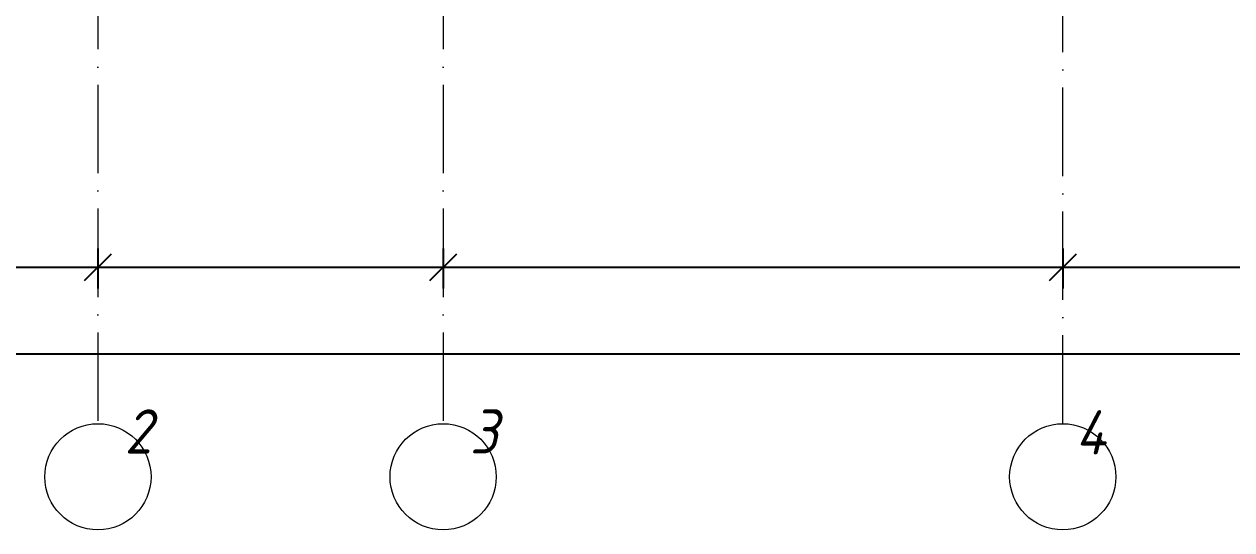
# Model space of a CAD drawing. Header units: millimetres. Extents: x -401725 to 250493, y 305116 to 802890.
# Drawn here: x -16076 to -9254, y 305460 to 308319 of the extents above; entities that cross this region are included whole.
import ezdxf

# ---------------------------------------------------------------- set-up
doc = ezdxf.new("R2010")
doc.units = ezdxf.units.MM
doc.linetypes.add('50_200_ШТРИХ_1Т_ш5_п1_п1_', pattern=[700, 500, -100, 0, -100])
for name, color, linetype, lineweight in [('A-____-____-DIMS', 7, 'Continuous', 9), ('S-GRID-____-IDEN', 7, 'Continuous', 9), ('S-GRID-____-OTLN-1', 7, '50_200_ШТРИХ_1Т_ш5_п1_п1_', 9)]:
    doc.layers.add(name, color=color, linetype=linetype, lineweight=lineweight)
doc.styles.add('ISOCPEUR_I', font='isocpeui.ttf', dxfattribs={"width": 0.9, "height": 2.5})
doc.dimstyles.new('ISO-2_5_0_9К_БОЛЬШОЙ_ОСИ', dxfattribs={"dimscale": 304.8, "dimtxt": 248.995294, "dimasz": 0.492126, "dimexe": 0.393701, "dimexo": 0, "dimgap": 0, "dimtad": 1, "dimdec": 0, "dimzin": 0, "dimdsep": 46, "dimtxsty": 'ISOCPEUR_I', "dimblk1": 'OBLIQUE', "dimblk2": 'OBLIQUE', "dimsah": 1, "dimcen": 0.09, "dimdle": 0.393701, "dimazin": 0, "dimtfac": 1, "dimtdec": 4, "dimtix": 1, "dimtmove": 0, "dimatfit": 3, "dimfxl": 1, "dimtvp": 1, "dimtolj": 1, "dimtzin": 0, "dimarcsym": 2})

# ---------------------------------------------------------------- blocks, each defined once
blk = doc.blocks.new('Ось сетки - Круг_Ø6_00__ISO-2_5_0_9K_-25732049-АР1_План отверстий 2 этажа в осях 1-64_А-ГГ')
at = {"layer": 'S-GRID-____-IDEN'}
blk.add_circle((0, 0), 3, dxfattribs=at)
blk = doc.blocks.new('_Oblique')
at = {"color": 0, "linetype": 'ByBlock', "lineweight": -2}
blk.add_line((-0.5, -0.5), (0.5, 0.5), dxfattribs=at)
blk = doc.blocks.new('*D9314')
at = {"layer": 'A-____-____-DIMS', "color": 0, "lineweight": -2, "transparency": 16777216}
for p, q in [((-18009.1, 307050.4), (-18009.1, 306824.4)), ((-15659.1, 307050.4), (-15659.1, 306824.4)), ((-18129.1, 306944.4), (-15539.1, 306944.4))]:
    blk.add_line(p, q, dxfattribs=at)
at = {"layer": 'Defpoints', "color": 0, "transparency": 16777216}
for p in [(-18009.1, 307050.4), (-15659.1, 307050.4), (-15659.1, 306944.4)]:
    blk.add_point(p, dxfattribs=at)
at = {"layer": 'A-____-____-DIMS', "color": 0, "lineweight": -2, "transparency": 16777216, "xscale": 150, "yscale": 150, "zscale": 150, "rotation": 180}
blk.add_blockref('_Oblique', (-18009.1, 306944.4), dxfattribs=at)
at = {"layer": 'A-____-____-DIMS', "color": 0, "lineweight": -2, "transparency": 16777216, "xscale": 150, "yscale": 150, "zscale": 150}
blk.add_blockref('_Oblique', (-15659.1, 306944.4), dxfattribs=at)
at = {"layer": 'A-____-____-DIMS', "color": 0, "transparency": 16777216, "insert": (-16834.1, 306945.6), "char_height": 2.5, "width": 758.478, "attachment_point": 5, "style": 'ISOCPEUR_I'}
blk.add_mtext('\\A1;2350', dxfattribs=at)
blk = doc.blocks.new('*D9315')
at = {"layer": 'A-____-____-DIMS', "color": 0, "lineweight": -2, "transparency": 16777216}
for p, q in [((-15659.1, 307050.4), (-15659.1, 306824.4)), ((-13709.1, 307050.4), (-13709.1, 306824.4)), ((-15779.1, 306944.4), (-13589.1, 306944.4))]:
    blk.add_line(p, q, dxfattribs=at)
at = {"layer": 'Defpoints', "color": 0, "transparency": 16777216}
for p in [(-15659.1, 307050.4), (-13709.1, 307050.4), (-13709.1, 306944.4)]:
    blk.add_point(p, dxfattribs=at)
at = {"layer": 'A-____-____-DIMS', "color": 0, "lineweight": -2, "transparency": 16777216, "xscale": 150, "yscale": 150, "zscale": 150, "rotation": 180}
blk.add_blockref('_Oblique', (-15659.1, 306944.4), dxfattribs=at)
at = {"layer": 'A-____-____-DIMS', "color": 0, "lineweight": -2, "transparency": 16777216, "xscale": 150, "yscale": 150, "zscale": 150}
blk.add_blockref('_Oblique', (-13709.1, 306944.4), dxfattribs=at)
at = {"layer": 'A-____-____-DIMS', "color": 0, "transparency": 16777216, "insert": (-14684.1, 306945.6), "char_height": 2.5, "width": 701.018, "attachment_point": 5, "style": 'ISOCPEUR_I'}
blk.add_mtext('\\A1;1950', dxfattribs=at)
blk = doc.blocks.new('*D9316')
at = {"layer": 'A-____-____-DIMS', "color": 0, "lineweight": -2, "transparency": 16777216}
for p, q in [((-13709.1, 307050.4), (-13709.1, 306824.4)), ((-10209.1, 307050.4), (-10209.1, 306824.4)), ((-13829.1, 306944.4), (-10089.1, 306944.4))]:
    blk.add_line(p, q, dxfattribs=at)
at = {"layer": 'Defpoints', "color": 0, "transparency": 16777216}
for p in [(-13709.1, 307050.4), (-10209.1, 307050.4), (-10209.1, 306944.4)]:
    blk.add_point(p, dxfattribs=at)
at = {"layer": 'A-____-____-DIMS', "color": 0, "lineweight": -2, "transparency": 16777216, "xscale": 150, "yscale": 150, "zscale": 150, "rotation": 180}
blk.add_blockref('_Oblique', (-13709.1, 306944.4), dxfattribs=at)
at = {"layer": 'A-____-____-DIMS', "color": 0, "lineweight": -2, "transparency": 16777216, "xscale": 150, "yscale": 150, "zscale": 150}
blk.add_blockref('_Oblique', (-10209.1, 306944.4), dxfattribs=at)
at = {"layer": 'A-____-____-DIMS', "color": 0, "transparency": 16777216, "insert": (-11959.1, 306945.6), "char_height": 2.5, "width": 758.478, "attachment_point": 5, "style": 'ISOCPEUR_I'}
blk.add_mtext('\\A1;3500', dxfattribs=at)
blk = doc.blocks.new('*D9317')
at = {"layer": 'A-____-____-DIMS', "color": 0, "lineweight": -2, "transparency": 16777216}
for p, q in [((-10209.1, 307050.4), (-10209.1, 306824.4)), ((-5809.1, 307050.4), (-5809.1, 306824.4)), ((-10329.1, 306944.4), (-5689.1, 306944.4))]:
    blk.add_line(p, q, dxfattribs=at)
at = {"layer": 'Defpoints', "color": 0, "transparency": 16777216}
for p in [(-10209.1, 307050.4), (-5809.1, 307050.4), (-5809.1, 306944.4)]:
    blk.add_point(p, dxfattribs=at)
at = {"layer": 'A-____-____-DIMS', "color": 0, "lineweight": -2, "transparency": 16777216, "xscale": 150, "yscale": 150, "zscale": 150, "rotation": 180}
blk.add_blockref('_Oblique', (-10209.1, 306944.4), dxfattribs=at)
at = {"layer": 'A-____-____-DIMS', "color": 0, "lineweight": -2, "transparency": 16777216, "xscale": 150, "yscale": 150, "zscale": 150}
blk.add_blockref('_Oblique', (-5809.1, 306944.4), dxfattribs=at)
at = {"layer": 'A-____-____-DIMS', "color": 0, "transparency": 16777216, "insert": (-8009.1, 306945.6), "char_height": 2.5, "width": 804.446, "attachment_point": 5, "style": 'ISOCPEUR_I'}
blk.add_mtext('\\A1;4400', dxfattribs=at)
blk = doc.blocks.new('*D9380')
at = {"layer": 'A-____-____-DIMS', "color": 0, "lineweight": -2, "transparency": 16777216}
for p, q in [((-18009.1, 306562.2), (-18009.1, 306336.2)), ((85490.9, 306562.2), (85490.9, 306336.2)), ((-18129.1, 306456.2), (85610.9, 306456.2))]:
    blk.add_line(p, q, dxfattribs=at)
at = {"layer": 'Defpoints', "color": 0, "transparency": 16777216}
for p in [(-18009.1, 306562.2), (85490.9, 306562.2), (85490.9, 306456.2)]:
    blk.add_point(p, dxfattribs=at)
at = {"layer": 'A-____-____-DIMS', "color": 0, "lineweight": -2, "transparency": 16777216, "xscale": 150, "yscale": 150, "zscale": 150, "rotation": 180}
blk.add_blockref('_Oblique', (-18009.1, 306456.2), dxfattribs=at)
at = {"layer": 'A-____-____-DIMS', "color": 0, "lineweight": -2, "transparency": 16777216, "xscale": 150, "yscale": 150, "zscale": 150}
blk.add_blockref('_Oblique', (85490.9, 306456.2), dxfattribs=at)
at = {"layer": 'A-____-____-DIMS', "color": 0, "transparency": 16777216, "insert": (33740.9, 306457.4), "char_height": 2.5, "width": 1080.257, "attachment_point": 5, "style": 'ISOCPEUR_I'}
blk.add_mtext('\\A1;103500', dxfattribs=at)

msp = doc.modelspace()

# ---------------------------------------------------------------- linework, layer by layer
at = {"layer": 'S-GRID-____-OTLN-1'}
for p, q in [((-10209.0813, 306060.2949), (-10209.0813, 360423.8609)), ((-15659.0813, 317077.9172), (-15659.0813, 306060.2949)), ((-13709.0813, 317077.9172), (-13709.0813, 306060.2949))]:
    msp.add_line(p, q, dxfattribs=at)

# ---------------------------------------------------------------- block references
at = {"layer": 'S-GRID-____-IDEN', "xscale": 99.99999999999993, "yscale": 99.99999999999993, "zscale": 99.99999999999993, "rotation": 180}
for p in [(-15659.0813, 305760.2949), (-13709.0813, 305760.2949)]:
    msp.add_blockref('Ось сетки - Круг_Ø6_00__ISO-2_5_0_9K_-25732049-АР1_План отверстий 2 этажа в осях 1-64_А-ГГ', p, dxfattribs=at)
at = {"layer": 'S-GRID-____-IDEN', "xscale": 99.99999999999993, "yscale": 99.99999999999993, "zscale": 99.99999999999993}
msp.add_blockref('Ось сетки - Круг_Ø6_00__ISO-2_5_0_9K_-25732049-АР1_План отверстий 2 этажа в осях 1-64_А-ГГ', (-10209.0813, 305760.2949), dxfattribs=at)

# ---------------------------------------------------------------- texts
at = {"layer": 'S-GRID-____-IDEN', "char_height": 250, "attachment_point": 1, "style": 'ISOCPEUR_I'}
for s, insert, width in [('\\fISOCPEUR|b0|i1|c204|p34|;\\W.9;2', (-15508.5378, 306141.4823), 202.02525), ('\\fISOCPEUR|b0|i1|c204|p34|;\\W.9;3', (-13558.5378, 306141.4823), 202.02525), ('\\fISOCPEUR|b0|i1|c204|p34|;\\W.9;4', (-10138.0945, 306136.3233), 223.670812)]:
    msp.add_mtext(s, dxfattribs=dict(at, insert=insert, width=width))

# ---------------------------------------------------------------- dimensions: what is measured, and where the dimension line sits
at = {"layer": 'A-____-____-DIMS'}
for base, p1, p2, override, picture, middle in [((-15659.0813, 306944.3783), (-18009.0813, 307050.4444), (-15659.0813, 307050.4444), {"dimpost": '<>', "dimfxl": 2350}, '*D9314', (-16834.0813, 306945.6283)), ((-13709.0813, 306944.3783), (-15659.0813, 307050.4444), (-13709.0813, 307050.4444), {"dimpost": '<>', "dimfxl": 1950}, '*D9315', (-14684.0813, 306945.6283)), ((-10209.0813, 306944.3783), (-13709.0813, 307050.4444), (-10209.0813, 307050.4444), {"dimpost": '<>', "dimfxl": 3500}, '*D9316', (-11959.0813, 306945.6283)), ((-5809.0813, 306944.3783), (-10209.0813, 307050.4444), (-5809.0813, 307050.4444), {"dimpost": '<>', "dimfxl": 4400}, '*D9317', (-8009.0813, 306945.6283)), ((85490.9187, 306456.1712), (-18009.0813, 306562.2373), (85490.9187, 306562.2373), {"dimpost": '<>', "dimfxl": 103500}, '*D9380', (33740.9187, 306457.4212))]:
    dim = msp.add_linear_dim(base=base, p1=p1, p2=p2, dimstyle='ISO-2_5_0_9К_БОЛЬШОЙ_ОСИ', override=override, dxfattribs=at)
    dim.commit()
    dim.dimension.update_dxf_attribs({"geometry": picture, "text_midpoint": middle})

doc.saveas('drawing.dxf')
